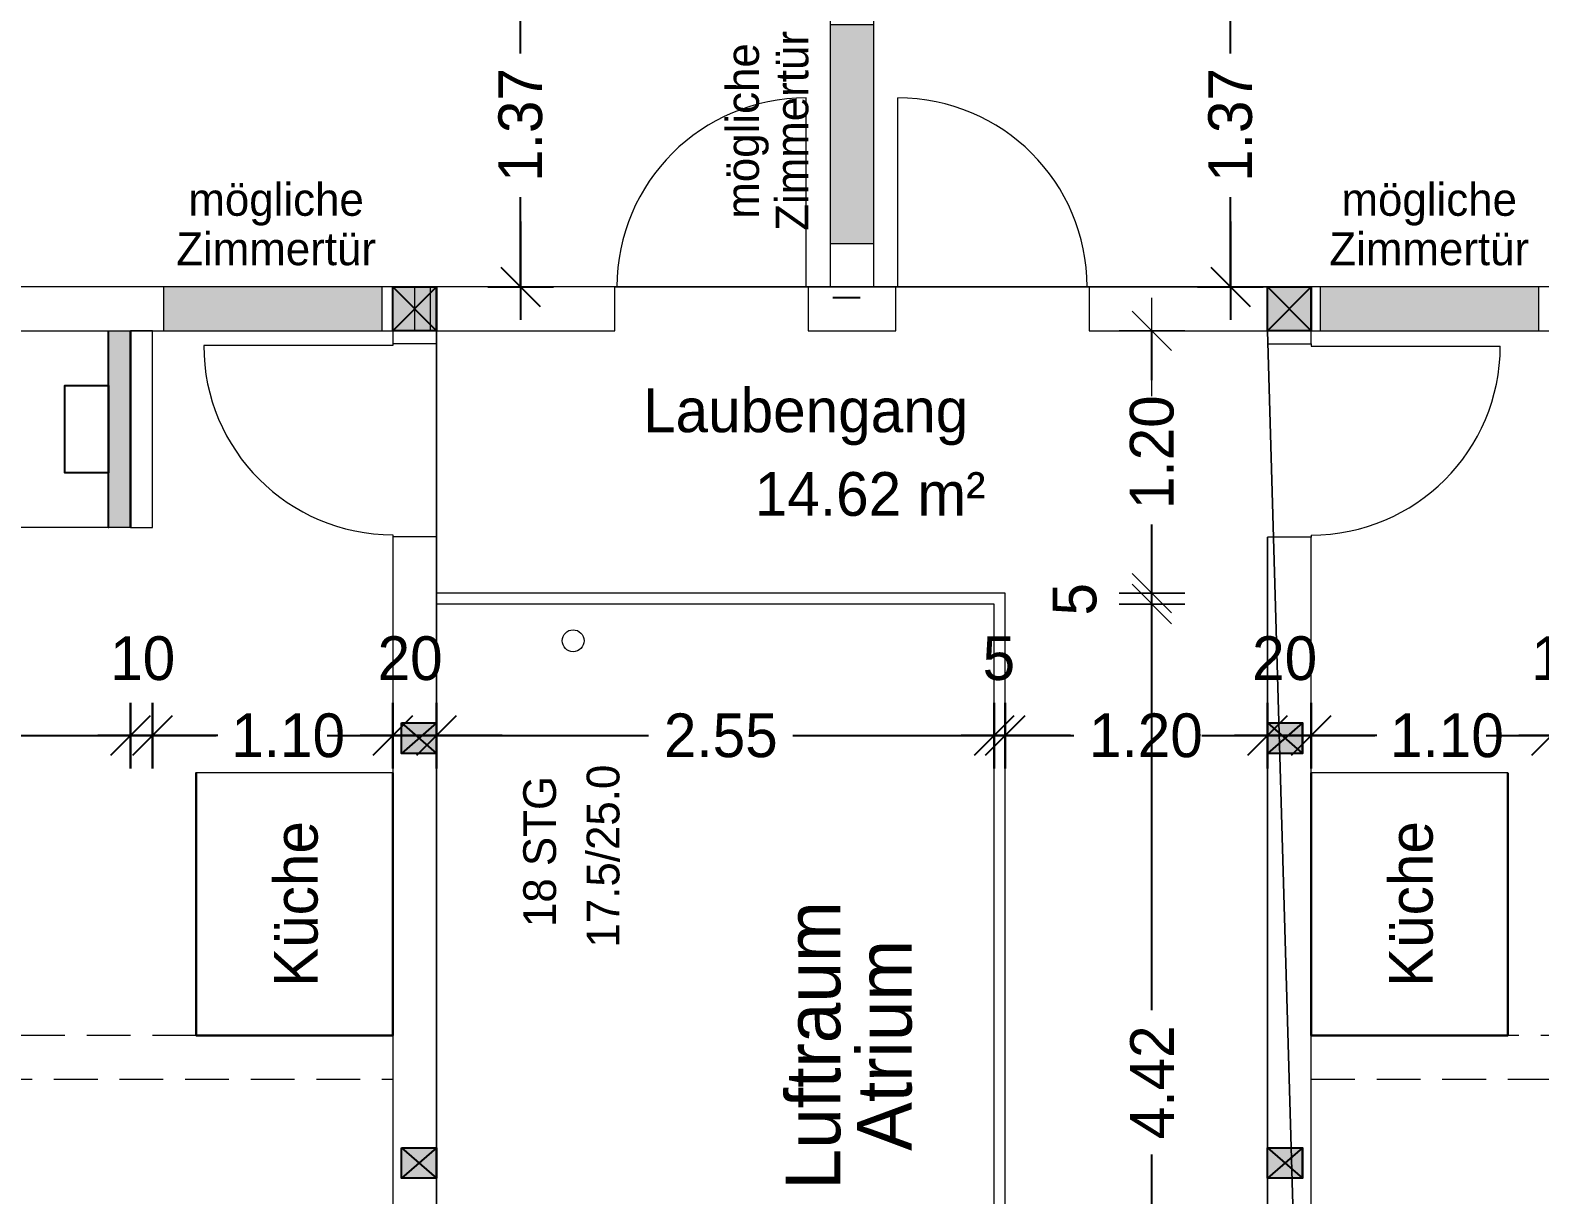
# Model space of a CAD drawing. Header units: metres. Extents: x 153.5 to 178.4, y 23.4 to 51.6.
# Drawn here: x 162.04 to 168.94, y 36.33 to 41.66 of the extents above; entities that cross this region are included whole.
import ezdxf

# ---------------------------------------------------------------- set-up
doc = ezdxf.new("R2010")
doc.units = ezdxf.units.M
doc.header["$XCLIPFRAME"] = 2
doc.header["$PDMODE"] = 65
doc.linetypes.add('AUSGEZOGEN', pattern=[0])
doc.linetypes.add('VERDECKT2_S2', pattern=[0.27, 0.2, -0.07])
for name, color, linetype, lineweight in [('Allgemein01', 7, 'AUSGEZOGEN', 13), ('Allgemein03', 7, 'AUSGEZOGEN', 25), ('Design', 7, 'AUSGEZOGEN', 18), ('Pfosten_ Stützen', 7, 'AUSGEZOGEN', 13), ('Standard', 7, 'AUSGEZOGEN', 25), ('Text Allgemein', 7, 'AUSGEZOGEN', 13), ('Treppe', 7, 'AUSGEZOGEN', 13), ('Tür', 7, 'AUSGEZOGEN', 13), ('Tür 2D', 7, 'AUSGEZOGEN', 13), ('Wand Holz nicht tragend', 7, 'AUSGEZOGEN', 13), ('Wand Holz tragend', 7, 'AUSGEZOGEN', 13)]:
    doc.layers.add(name, color=color, linetype=linetype, lineweight=lineweight)
doc.styles.add('ARIAL', font='arial.ttf')
doc.styles.add('Posterama Text Light', font='')
doc.styles.get('Posterama Text Light').set_extended_font_data('Posterama Text Light')
doc.dimstyles.new('DIMSTYLE_12', dxfattribs={"dimtxt": 0.2, "dimasz": 0.3, "dimexe": 0, "dimexo": 1e-06, "dimgap": 0.1, "dimtad": 0, "dimrnd": 0.005, "dimzin": 4, "dimdsep": 46, "dimtxsty": 'Posterama Text Light', "dimblk1": 'ALL_ML_STRICH', "dimblk2": 'ALL_ML_STRICH', "dimsah": 1, "dimcen": 0, "dimse1": 1, "dimse2": 1, "dimclrd": 7, "dimclre": 7, "dimclrt": 7, "dimadec": 0, "dimazin": 0, "dimtfac": 1, "dimtdec": 0, "dimtix": 1, "dimtmove": 2, "dimatfit": 3, "dimfxl": 0, "dimtzin": 0, "dimlwd": 0, "dimlwe": 18, "dimarcsym": 0})
doc.dimstyles.new('DIMSTYLE_13', dxfattribs={"dimtxt": 0.2, "dimasz": 0.3, "dimexe": 0, "dimexo": 1e-06, "dimgap": 0.1, "dimtad": 2, "dimdec": 1, "dimlfac": 100, "dimrnd": 0.5, "dimzin": 4, "dimdsep": 46, "dimtxsty": 'Posterama Text Light', "dimblk1": 'ALL_ML_STRICH', "dimblk2": 'ALL_ML_STRICH', "dimsah": 1, "dimcen": 0, "dimse1": 1, "dimse2": 1, "dimclrd": 7, "dimclre": 7, "dimclrt": 7, "dimadec": 0, "dimazin": 0, "dimtfac": 1, "dimtdec": 0, "dimtix": 1, "dimtmove": 2, "dimatfit": 3, "dimfxl": 0, "dimtvp": 1.2, "dimtzin": 0, "dimlwd": 0, "dimlwe": 18, "dimarcsym": 0})
doc.dimstyles.new('DIMSTYLE_14', dxfattribs={"dimtxt": 0.2, "dimasz": 0.3, "dimexe": 0, "dimexo": 1e-06, "dimgap": 0.1, "dimtad": 0, "dimrnd": 0.005, "dimzin": 4, "dimdsep": 46, "dimtxsty": 'Posterama Text Light', "dimblk1": 'ALL_ML_STRICH', "dimblk2": 'ALL_ML_STRICH', "dimsah": 1, "dimcen": 0, "dimse1": 1, "dimse2": 1, "dimclrd": 7, "dimclre": 7, "dimclrt": 7, "dimadec": 0, "dimazin": 0, "dimtfac": 1, "dimtdec": 0, "dimtix": 1, "dimtmove": 2, "dimatfit": 3, "dimfxl": 0, "dimtzin": 0, "dimlwd": 0, "dimlwe": 18, "dimarcsym": 0})
picture_1 = doc.add_image_def('image1.jpg', size_in_pixel=(256, 256))

# ---------------------------------------------------------------- blocks, each defined once
blk = doc.blocks.new('COMPLEXOBJECT_7')
at = {"layer": 'Standard', "linetype": 'AUSGEZOGEN', "lineweight": 25, "transparency": 33554687}
blk.add_hatch(color=31, dxfattribs=at).paths.add_polyline_path([(163.6978, 40.4848), (163.6978, 40.2848), (163.8978, 40.2848), (163.8978, 40.4848)])
at = {"layer": 'Standard', "color": 7, "linetype": 'AUSGEZOGEN', "lineweight": 25, "transparency": 33554687}
blk.add_lwpolyline([(163.6978, 40.4848), (163.8978, 40.4848), (163.8978, 40.2848), (163.6978, 40.2848), (163.6978, 40.4848)], close=True, dxfattribs=at)
blk = doc.blocks.new('COMPLEXOBJECT_8')
at = {"layer": 'Standard', "linetype": 'AUSGEZOGEN', "lineweight": 25, "transparency": 33554687}
blk.add_hatch(color=31, dxfattribs=at).paths.add_polyline_path([(167.6978, 40.4848), (167.6978, 40.2848), (167.8978, 40.2848), (167.8978, 40.4848)])
at = {"layer": 'Standard', "color": 7, "linetype": 'AUSGEZOGEN', "lineweight": 25, "transparency": 33554687}
blk.add_lwpolyline([(167.6978, 40.4848), (167.8978, 40.4848), (167.8978, 40.2848), (167.6978, 40.2848), (167.6978, 40.4848)], close=True, dxfattribs=at)
blk = doc.blocks.new('COMPLEXOBJECT_10')
at = {"layer": 'Standard', "linetype": 'AUSGEZOGEN', "lineweight": 25, "transparency": 33554687}
blk.add_hatch(color=31, dxfattribs=at).paths.add_polyline_path([(163.7378, 36.5481), (163.7378, 36.4081), (163.8978, 36.4081), (163.8978, 36.5481)])
at = {"layer": 'Standard', "color": 7, "linetype": 'AUSGEZOGEN', "lineweight": 25, "transparency": 33554687}
blk.add_lwpolyline([(163.7378, 36.5481), (163.8978, 36.5481), (163.8978, 36.4081), (163.7378, 36.4081), (163.7378, 36.5481)], close=True, dxfattribs=at)
blk = doc.blocks.new('COMPLEXOBJECT_11')
at = {"layer": 'Standard', "linetype": 'AUSGEZOGEN', "lineweight": 25, "transparency": 33554687}
blk.add_hatch(color=31, dxfattribs=at).paths.add_polyline_path([(163.7378, 38.4914), (163.7378, 38.3514), (163.8978, 38.3514), (163.8978, 38.4914)])
at = {"layer": 'Standard', "color": 7, "linetype": 'AUSGEZOGEN', "lineweight": 25, "transparency": 33554687}
blk.add_lwpolyline([(163.7378, 38.4914), (163.8978, 38.4914), (163.8978, 38.3514), (163.7378, 38.3514), (163.7378, 38.4914)], close=True, dxfattribs=at)
blk = doc.blocks.new('COMPLEXOBJECT_12')
at = {"layer": 'Standard', "linetype": 'AUSGEZOGEN', "lineweight": 25, "transparency": 33554687}
blk.add_hatch(color=31, dxfattribs=at).paths.add_polyline_path([(167.6978, 36.5481), (167.6978, 36.4081), (167.8578, 36.4081), (167.8578, 36.5481)])
at = {"layer": 'Standard', "color": 7, "linetype": 'AUSGEZOGEN', "lineweight": 25, "transparency": 33554687}
blk.add_lwpolyline([(167.6978, 36.5481), (167.8578, 36.5481), (167.8578, 36.4081), (167.6978, 36.4081), (167.6978, 36.5481)], close=True, dxfattribs=at)
blk = doc.blocks.new('COMPLEXOBJECT_13')
at = {"layer": 'Standard', "linetype": 'AUSGEZOGEN', "lineweight": 25, "transparency": 33554687}
blk.add_hatch(color=31, dxfattribs=at).paths.add_polyline_path([(167.6978, 38.4914), (167.6978, 38.3514), (167.8578, 38.3514), (167.8578, 38.4914)])
at = {"layer": 'Standard', "color": 7, "linetype": 'AUSGEZOGEN', "lineweight": 25, "transparency": 33554687}
blk.add_lwpolyline([(167.6978, 38.4914), (167.8578, 38.4914), (167.8578, 38.3514), (167.6978, 38.3514), (167.6978, 38.4914)], close=True, dxfattribs=at)
blk = doc.blocks.new('COMPLEXOBJECT_14')
at = {"layer": 'Allgemein03', "color": 7, "linetype": 'AUSGEZOGEN', "lineweight": 25, "transparency": 33554687}
blk.add_lwpolyline([(163.6978, 38.2619), (163.6978, 37.0619), (162.7978, 37.0619), (162.7978, 38.2619), (162.7978, 37.0619), (163.6978, 37.0619), (163.6978, 38.2619)], close=True, dxfattribs=at)
at = {"layer": 'Standard', "color": 7, "linetype": 'AUSGEZOGEN', "lineweight": 13, "transparency": 33554687}
blk.add_line((163.6978, 38.2619), (162.7978, 38.2619), dxfattribs=at)
at = {"layer": 'Pfosten_ Stützen', "color": 7, "linetype": 'AUSGEZOGEN', "lineweight": 25, "transparency": 33554687, "insert": (163.3565, 37.6627), "char_height": 0.2, "width": 0.9, "attachment_point": 8, "rotation": 90, "style": 'Posterama Text Light'}
blk.add_mtext('\\A1;{\\fPosterama Text Light|i0|b0;\\H0.200000;\\W1.000000;\\C7;Küche}\\P', dxfattribs=at)
blk = doc.blocks.new('COMPLEXOBJECT_15')
at = {"layer": 'Allgemein03', "color": 7, "linetype": 'AUSGEZOGEN', "lineweight": 25, "transparency": 33554687}
blk.add_lwpolyline([(168.7978, 38.2619), (168.7978, 37.0619), (167.8978, 37.0619), (167.8978, 38.2619), (167.8978, 37.0619), (168.7978, 37.0619), (168.7978, 38.2619)], close=True, dxfattribs=at)
at = {"layer": 'Standard', "color": 7, "linetype": 'AUSGEZOGEN', "lineweight": 13, "transparency": 33554687}
blk.add_line((168.7978, 38.2619), (167.8978, 38.2619), dxfattribs=at)
at = {"layer": 'Pfosten_ Stützen', "color": 7, "linetype": 'AUSGEZOGEN', "lineweight": 25, "transparency": 33554687, "insert": (168.4565, 37.6627), "char_height": 0.2, "width": 0.9, "attachment_point": 8, "rotation": 90, "style": 'Posterama Text Light'}
blk.add_mtext('\\A1;{\\fPosterama Text Light|i0|b0;\\H0.200000;\\W1.000000;\\C7;Küche}\\P', dxfattribs=at)
blk = doc.blocks.new('COMPLEXOBJECT_18')
at = {"layer": 'Standard', "linetype": 'AUSGEZOGEN', "lineweight": 13, "transparency": 33554687}
blk.add_hatch(color=252, dxfattribs=at).paths.add_polyline_path([(167.9395, 40.4848), (167.9395, 40.2848), (168.9395, 40.2848), (168.9395, 40.4848)])
at = {"layer": 'Standard', "color": 252, "linetype": 'AUSGEZOGEN', "lineweight": 13, "transparency": 33554687}
blk.add_lwpolyline([(167.9395, 40.4848), (167.9395, 40.2848), (168.9395, 40.2848), (168.9395, 40.4848), (167.9395, 40.4848)], close=True, dxfattribs=at)
blk = doc.blocks.new('COMPLEXOBJECT_19')
at = {"layer": 'Standard', "linetype": 'AUSGEZOGEN', "lineweight": 13, "transparency": 33554687}
blk.add_hatch(color=252, dxfattribs=at).paths.add_polyline_path([(162.6493, 40.4848), (162.6493, 40.2848), (163.6493, 40.2848), (163.6493, 40.4848)])
at = {"layer": 'Standard', "color": 252, "linetype": 'AUSGEZOGEN', "lineweight": 13, "transparency": 33554687}
blk.add_lwpolyline([(162.6493, 40.4848), (162.6493, 40.2848), (163.6493, 40.2848), (163.6493, 40.4848), (162.6493, 40.4848)], close=True, dxfattribs=at)
blk = doc.blocks.new('COMPLEXOBJECT_20')
at = {"layer": 'Standard', "linetype": 'AUSGEZOGEN', "lineweight": 13, "transparency": 33554687}
blk.add_hatch(color=252, dxfattribs=at).paths.add_polyline_path([(165.6978, 40.684), (165.8978, 40.684), (165.8978, 41.684), (165.6978, 41.684)])
at = {"layer": 'Standard', "color": 252, "linetype": 'AUSGEZOGEN', "lineweight": 13, "transparency": 33554687}
blk.add_lwpolyline([(165.6978, 40.684), (165.8978, 40.684), (165.8978, 41.684), (165.6978, 41.684), (165.6978, 40.684)], close=True, dxfattribs=at)
blk = doc.blocks.new('ALL_ML_STRICH')
at = {"color": 0, "linetype": 'ByBlock', "lineweight": -2}
for p, q in [((0, -0.5), (0, 0.5)), ((-0.3, -0.3), (0.3, 0.3)), ((-1, 0), (0.5, 0))]:
    blk.add_line(p, q, dxfattribs=at)
blk = doc.blocks.new('*D62')
at = {"layer": 'DEFPOINTS', "color": 7, "linetype": 'AUSGEZOGEN', "lineweight": 18, "transparency": 33554687}
for p in [(166.4478, 39.0348), (166.4478, 34.6148), (167.1698, 34.6148)]:
    blk.add_point(p, dxfattribs=at)
at = {"layer": 'Standard', "color": 7, "linetype": 'AUSGEZOGEN', "lineweight": -2, "transparency": 33554687}
for p, q in [((167.1698, 37.1769), (167.1698, 39.0348)), ((167.1698, 34.6148), (167.1698, 36.5169))]:
    blk.add_line(p, q, dxfattribs=at)
at = {"layer": 'Standard', "color": 7, "linetype": 'AUSGEZOGEN', "lineweight": 18, "transparency": 33554687, "xscale": 0.3, "yscale": 0.3, "zscale": 0.3}
for p, rotation in [((167.1698, 39.0348), 90), ((167.1698, 34.6148), 270)]:
    blk.add_blockref('ALL_ML_STRICH', p, dxfattribs=dict(at, rotation=rotation))
at = {"layer": 'Standard', "color": 7, "linetype": 'AUSGEZOGEN', "lineweight": 18, "transparency": 33554687, "insert": (167.1698, 36.8469), "char_height": 0.2, "width": 0.8, "attachment_point": 5, "rotation": 90, "style": 'Posterama Text Light'}
blk.add_mtext('\\A1;{\\A1;{4.42\\H0.132000;\\S^ ;}}', dxfattribs=at)
blk = doc.blocks.new('*D63')
at = {"layer": 'DEFPOINTS', "color": 7, "linetype": 'AUSGEZOGEN', "lineweight": 18, "transparency": 33554687}
for p in [(166.4978, 39.0848), (166.4478, 39.0348), (167.1698, 39.0348)]:
    blk.add_point(p, dxfattribs=at)
at = {"layer": 'Standard', "color": 7, "linetype": 'AUSGEZOGEN', "lineweight": -2, "transparency": 33554687}
blk.add_line((167.1698, 39.0348), (167.1698, 39.0848), dxfattribs=at)
at = {"layer": 'Standard', "color": 7, "linetype": 'AUSGEZOGEN', "lineweight": 18, "transparency": 33554687, "xscale": 0.3, "yscale": 0.3, "zscale": 0.3}
for p, rotation in [((167.1698, 39.0348), 270), ((167.1698, 39.0848), 90)]:
    blk.add_blockref('ALL_ML_STRICH', p, dxfattribs=dict(at, rotation=rotation))
at = {"layer": 'Standard', "color": 7, "linetype": 'AUSGEZOGEN', "lineweight": 18, "transparency": 33554687, "insert": (166.817, 39.0566), "char_height": 0.2, "width": 0.6, "attachment_point": 5, "rotation": 90, "style": 'Posterama Text Light'}
blk.add_mtext('\\A1;{\\A1;{5\\H0.132000;\\S^ ;}}', dxfattribs=at)
blk = doc.blocks.new('*D64')
at = {"layer": 'DEFPOINTS', "color": 7, "linetype": 'AUSGEZOGEN', "lineweight": 18, "transparency": 33554687}
for p in [(167.6978, 40.2848), (166.4978, 39.0848), (167.1698, 39.0848)]:
    blk.add_point(p, dxfattribs=at)
at = {"layer": 'Standard', "color": 7, "linetype": 'AUSGEZOGEN', "lineweight": -2, "transparency": 33554687}
for p, q in [((167.1698, 40.059), (167.1698, 40.2848)), ((167.1698, 39.0848), (167.1698, 39.399))]:
    blk.add_line(p, q, dxfattribs=at)
at = {"layer": 'Standard', "color": 7, "linetype": 'AUSGEZOGEN', "lineweight": 18, "transparency": 33554687, "xscale": 0.3, "yscale": 0.3, "zscale": 0.3}
for p, rotation in [((167.1698, 40.2848), 90), ((167.1698, 39.0848), 270)]:
    blk.add_blockref('ALL_ML_STRICH', p, dxfattribs=dict(at, rotation=rotation))
at = {"layer": 'Standard', "color": 7, "linetype": 'AUSGEZOGEN', "lineweight": 18, "transparency": 33554687, "insert": (167.1698, 39.729), "char_height": 0.2, "width": 0.8, "attachment_point": 5, "rotation": 90, "style": 'Posterama Text Light'}
blk.add_mtext('\\A1;{\\A1;{1.20\\H0.132000;\\S^ ;}}', dxfattribs=at)
blk = doc.blocks.new('*D122')
at = {"layer": 'DEFPOINTS', "color": 7, "linetype": 'AUSGEZOGEN', "lineweight": 25, "transparency": 33554687}
for p in [(162.4978, 39.3848), (160.0478, 38.8448), (160.0478, 38.4329)]:
    blk.add_point(p, dxfattribs=at)
at = {"layer": 'Standard', "color": 7, "linetype": 'AUSGEZOGEN', "lineweight": -2, "transparency": 33554687}
for p, q in [((160.0478, 38.4329), (160.9677, 38.4329)), ((161.6277, 38.4329), (162.4978, 38.4329))]:
    blk.add_line(p, q, dxfattribs=at)
at = {"layer": 'Standard', "color": 7, "linetype": 'AUSGEZOGEN', "lineweight": 25, "transparency": 33554687, "xscale": 0.3, "yscale": 0.3, "zscale": 0.3, "rotation": 180}
blk.add_blockref('ALL_ML_STRICH', (160.0478, 38.4329), dxfattribs=at)
at = {"layer": 'Standard', "color": 7, "linetype": 'AUSGEZOGEN', "lineweight": 25, "transparency": 33554687, "xscale": 0.3, "yscale": 0.3, "zscale": 0.3}
blk.add_blockref('ALL_ML_STRICH', (162.4978, 38.4329), dxfattribs=at)
at = {"layer": 'Standard', "color": 7, "linetype": 'AUSGEZOGEN', "lineweight": 25, "transparency": 33554687, "insert": (161.2977, 38.4329), "char_height": 0.2, "width": 0.8, "attachment_point": 5, "style": 'Posterama Text Light'}
blk.add_mtext('\\A1;{\\A1;{2.45\\H0.132000;\\S^ ;}}', dxfattribs=at)
blk = doc.blocks.new('*D123')
at = {"layer": 'DEFPOINTS', "color": 7, "linetype": 'AUSGEZOGEN', "lineweight": 25, "transparency": 33554687}
for p in [(162.4978, 39.3848), (162.5978, 39.3848), (162.4978, 38.4329)]:
    blk.add_point(p, dxfattribs=at)
at = {"layer": 'Standard', "color": 7, "linetype": 'AUSGEZOGEN', "lineweight": -2, "transparency": 33554687}
blk.add_line((162.4978, 38.4329), (162.5978, 38.4329), dxfattribs=at)
at = {"layer": 'Standard', "color": 7, "linetype": 'AUSGEZOGEN', "lineweight": 25, "transparency": 33554687, "xscale": 0.3, "yscale": 0.3, "zscale": 0.3}
blk.add_blockref('ALL_ML_STRICH', (162.5978, 38.4329), dxfattribs=at)
at = {"layer": 'Standard', "color": 7, "linetype": 'AUSGEZOGEN', "lineweight": 25, "transparency": 33554687, "xscale": 0.3, "yscale": 0.3, "zscale": 0.3, "rotation": 180}
blk.add_blockref('ALL_ML_STRICH', (162.4978, 38.4329), dxfattribs=at)
at = {"layer": 'Standard', "color": 7, "linetype": 'AUSGEZOGEN', "lineweight": 25, "transparency": 33554687, "insert": (162.5535, 38.7857), "char_height": 0.2, "width": 0.8, "attachment_point": 5, "style": 'Posterama Text Light'}
blk.add_mtext('\\A1;{\\A1;{10\\H0.132000;\\S^ ;}}', dxfattribs=at)
blk = doc.blocks.new('*D124')
at = {"layer": 'DEFPOINTS', "color": 7, "linetype": 'AUSGEZOGEN', "lineweight": 25, "transparency": 33554687}
for p in [(163.6978, 40.2848), (162.5978, 39.3848), (162.5978, 38.4329)]:
    blk.add_point(p, dxfattribs=at)
at = {"layer": 'Standard', "color": 7, "linetype": 'AUSGEZOGEN', "lineweight": -2, "transparency": 33554687}
for p, q in [((162.5978, 38.4329), (162.8889, 38.4329)), ((163.5489, 38.4329), (163.6978, 38.4329))]:
    blk.add_line(p, q, dxfattribs=at)
at = {"layer": 'Standard', "color": 7, "linetype": 'AUSGEZOGEN', "lineweight": 25, "transparency": 33554687, "xscale": 0.3, "yscale": 0.3, "zscale": 0.3, "rotation": 180}
blk.add_blockref('ALL_ML_STRICH', (162.5978, 38.4329), dxfattribs=at)
at = {"layer": 'Standard', "color": 7, "linetype": 'AUSGEZOGEN', "lineweight": 25, "transparency": 33554687, "xscale": 0.3, "yscale": 0.3, "zscale": 0.3}
blk.add_blockref('ALL_ML_STRICH', (163.6978, 38.4329), dxfattribs=at)
at = {"layer": 'Standard', "color": 7, "linetype": 'AUSGEZOGEN', "lineweight": 25, "transparency": 33554687, "insert": (163.2189, 38.4329), "char_height": 0.2, "width": 0.8, "attachment_point": 5, "style": 'Posterama Text Light'}
blk.add_mtext('\\A1;{\\A1;{1.10\\H0.132000;\\S^ ;}}', dxfattribs=at)
blk = doc.blocks.new('*D125')
at = {"layer": 'DEFPOINTS', "color": 7, "linetype": 'AUSGEZOGEN', "lineweight": 25, "transparency": 33554687}
for p in [(163.6978, 40.2848), (163.8978, 40.2848), (163.6978, 38.4329)]:
    blk.add_point(p, dxfattribs=at)
at = {"layer": 'Standard', "color": 7, "linetype": 'AUSGEZOGEN', "lineweight": -2, "transparency": 33554687}
blk.add_line((163.6978, 38.4329), (163.8978, 38.4329), dxfattribs=at)
at = {"layer": 'Standard', "color": 7, "linetype": 'AUSGEZOGEN', "lineweight": 25, "transparency": 33554687, "xscale": 0.3, "yscale": 0.3, "zscale": 0.3, "rotation": 180}
blk.add_blockref('ALL_ML_STRICH', (163.6978, 38.4329), dxfattribs=at)
at = {"layer": 'Standard', "color": 7, "linetype": 'AUSGEZOGEN', "lineweight": 25, "transparency": 33554687, "xscale": 0.3, "yscale": 0.3, "zscale": 0.3}
blk.add_blockref('ALL_ML_STRICH', (163.8978, 38.4329), dxfattribs=at)
at = {"layer": 'Standard', "color": 7, "linetype": 'AUSGEZOGEN', "lineweight": 25, "transparency": 33554687, "insert": (163.7766, 38.7857), "char_height": 0.2, "width": 0.8, "attachment_point": 5, "style": 'Posterama Text Light'}
blk.add_mtext('\\A1;{\\A1;{20\\H0.132000;\\S^ ;}}', dxfattribs=at)
blk = doc.blocks.new('*D126')
at = {"layer": 'DEFPOINTS', "color": 7, "linetype": 'AUSGEZOGEN', "lineweight": 25, "transparency": 33554687}
for p in [(163.8978, 40.2848), (166.4478, 39.0348), (163.8978, 38.4329)]:
    blk.add_point(p, dxfattribs=at)
at = {"layer": 'Standard', "color": 7, "linetype": 'AUSGEZOGEN', "lineweight": -2, "transparency": 33554687}
for p, q in [((163.8978, 38.4329), (164.8677, 38.4329)), ((165.5277, 38.4329), (166.4478, 38.4329))]:
    blk.add_line(p, q, dxfattribs=at)
at = {"layer": 'Standard', "color": 7, "linetype": 'AUSGEZOGEN', "lineweight": 25, "transparency": 33554687, "xscale": 0.3, "yscale": 0.3, "zscale": 0.3, "rotation": 180}
blk.add_blockref('ALL_ML_STRICH', (163.8978, 38.4329), dxfattribs=at)
at = {"layer": 'Standard', "color": 7, "linetype": 'AUSGEZOGEN', "lineweight": 25, "transparency": 33554687, "xscale": 0.3, "yscale": 0.3, "zscale": 0.3}
blk.add_blockref('ALL_ML_STRICH', (166.4478, 38.4329), dxfattribs=at)
at = {"layer": 'Standard', "color": 7, "linetype": 'AUSGEZOGEN', "lineweight": 25, "transparency": 33554687, "insert": (165.1977, 38.4329), "char_height": 0.2, "width": 0.8, "attachment_point": 5, "style": 'Posterama Text Light'}
blk.add_mtext('\\A1;{\\A1;{2.55\\H0.132000;\\S^ ;}}', dxfattribs=at)
blk = doc.blocks.new('*D127')
at = {"layer": 'DEFPOINTS', "color": 7, "linetype": 'AUSGEZOGEN', "lineweight": 25, "transparency": 33554687}
for p in [(166.4978, 39.0848), (166.4478, 39.0348), (166.4478, 38.4329)]:
    blk.add_point(p, dxfattribs=at)
at = {"layer": 'Standard', "color": 7, "linetype": 'AUSGEZOGEN', "lineweight": -2, "transparency": 33554687}
blk.add_line((166.4478, 38.4329), (166.4978, 38.4329), dxfattribs=at)
at = {"layer": 'Standard', "color": 7, "linetype": 'AUSGEZOGEN', "lineweight": 25, "transparency": 33554687, "xscale": 0.3, "yscale": 0.3, "zscale": 0.3}
blk.add_blockref('ALL_ML_STRICH', (166.4978, 38.4329), dxfattribs=at)
at = {"layer": 'Standard', "color": 7, "linetype": 'AUSGEZOGEN', "lineweight": 25, "transparency": 33554687, "xscale": 0.3, "yscale": 0.3, "zscale": 0.3, "rotation": 180}
blk.add_blockref('ALL_ML_STRICH', (166.4478, 38.4329), dxfattribs=at)
at = {"layer": 'Standard', "color": 7, "linetype": 'AUSGEZOGEN', "lineweight": 25, "transparency": 33554687, "insert": (166.4695, 38.7857), "char_height": 0.2, "width": 0.6, "attachment_point": 5, "style": 'Posterama Text Light'}
blk.add_mtext('\\A1;{\\A1;{5\\H0.132000;\\S^ ;}}', dxfattribs=at)
blk = doc.blocks.new('*D128')
at = {"layer": 'DEFPOINTS', "color": 7, "linetype": 'AUSGEZOGEN', "lineweight": 25, "transparency": 33554687}
for p in [(167.6978, 40.2848), (166.4978, 39.0848), (166.4978, 38.4329)]:
    blk.add_point(p, dxfattribs=at)
at = {"layer": 'Standard', "color": 7, "linetype": 'AUSGEZOGEN', "lineweight": -2, "transparency": 33554687}
for p, q in [((166.4978, 38.4329), (166.812, 38.4329)), ((167.472, 38.4329), (167.6978, 38.4329))]:
    blk.add_line(p, q, dxfattribs=at)
at = {"layer": 'Standard', "color": 7, "linetype": 'AUSGEZOGEN', "lineweight": 25, "transparency": 33554687, "xscale": 0.3, "yscale": 0.3, "zscale": 0.3, "rotation": 180}
blk.add_blockref('ALL_ML_STRICH', (166.4978, 38.4329), dxfattribs=at)
at = {"layer": 'Standard', "color": 7, "linetype": 'AUSGEZOGEN', "lineweight": 25, "transparency": 33554687, "xscale": 0.3, "yscale": 0.3, "zscale": 0.3}
blk.add_blockref('ALL_ML_STRICH', (167.6978, 38.4329), dxfattribs=at)
at = {"layer": 'Standard', "color": 7, "linetype": 'AUSGEZOGEN', "lineweight": 25, "transparency": 33554687, "insert": (167.142, 38.4329), "char_height": 0.2, "width": 0.8, "attachment_point": 5, "style": 'Posterama Text Light'}
blk.add_mtext('\\A1;{\\A1;{1.20\\H0.132000;\\S^ ;}}', dxfattribs=at)
blk = doc.blocks.new('*D129')
at = {"layer": 'DEFPOINTS', "color": 7, "linetype": 'AUSGEZOGEN', "lineweight": 25, "transparency": 33554687}
for p in [(167.6978, 40.2848), (167.8978, 40.2848), (167.6978, 38.4329)]:
    blk.add_point(p, dxfattribs=at)
at = {"layer": 'Standard', "color": 7, "linetype": 'AUSGEZOGEN', "lineweight": -2, "transparency": 33554687}
blk.add_line((167.6978, 38.4329), (167.8978, 38.4329), dxfattribs=at)
at = {"layer": 'Standard', "color": 7, "linetype": 'AUSGEZOGEN', "lineweight": 25, "transparency": 33554687, "xscale": 0.3, "yscale": 0.3, "zscale": 0.3, "rotation": 180}
blk.add_blockref('ALL_ML_STRICH', (167.6978, 38.4329), dxfattribs=at)
at = {"layer": 'Standard', "color": 7, "linetype": 'AUSGEZOGEN', "lineweight": 25, "transparency": 33554687, "xscale": 0.3, "yscale": 0.3, "zscale": 0.3}
blk.add_blockref('ALL_ML_STRICH', (167.8978, 38.4329), dxfattribs=at)
at = {"layer": 'Standard', "color": 7, "linetype": 'AUSGEZOGEN', "lineweight": 25, "transparency": 33554687, "insert": (167.7766, 38.7857), "char_height": 0.2, "width": 0.8, "attachment_point": 5, "style": 'Posterama Text Light'}
blk.add_mtext('\\A1;{\\A1;{20\\H0.132000;\\S^ ;}}', dxfattribs=at)
blk = doc.blocks.new('*D130')
at = {"layer": 'DEFPOINTS', "color": 7, "linetype": 'AUSGEZOGEN', "lineweight": 25, "transparency": 33554687}
for p in [(167.8978, 40.2848), (168.9978, 40.2848), (167.8978, 38.4329)]:
    blk.add_point(p, dxfattribs=at)
at = {"layer": 'Standard', "color": 7, "linetype": 'AUSGEZOGEN', "lineweight": -2, "transparency": 33554687}
for p, q in [((167.8978, 38.4329), (168.1889, 38.4329)), ((168.8489, 38.4329), (168.9978, 38.4329))]:
    blk.add_line(p, q, dxfattribs=at)
at = {"layer": 'Standard', "color": 7, "linetype": 'AUSGEZOGEN', "lineweight": 25, "transparency": 33554687, "xscale": 0.3, "yscale": 0.3, "zscale": 0.3, "rotation": 180}
blk.add_blockref('ALL_ML_STRICH', (167.8978, 38.4329), dxfattribs=at)
at = {"layer": 'Standard', "color": 7, "linetype": 'AUSGEZOGEN', "lineweight": 25, "transparency": 33554687, "xscale": 0.3, "yscale": 0.3, "zscale": 0.3}
blk.add_blockref('ALL_ML_STRICH', (168.9978, 38.4329), dxfattribs=at)
at = {"layer": 'Standard', "color": 7, "linetype": 'AUSGEZOGEN', "lineweight": 25, "transparency": 33554687, "insert": (168.5189, 38.4329), "char_height": 0.2, "width": 0.8, "attachment_point": 5, "style": 'Posterama Text Light'}
blk.add_mtext('\\A1;{\\A1;{1.10\\H0.132000;\\S^ ;}}', dxfattribs=at)
blk = doc.blocks.new('*D131')
at = {"layer": 'DEFPOINTS', "color": 7, "linetype": 'AUSGEZOGEN', "lineweight": 25, "transparency": 33554687}
for p in [(168.9978, 40.2848), (169.0978, 40.2848), (168.9978, 38.4329)]:
    blk.add_point(p, dxfattribs=at)
at = {"layer": 'Standard', "color": 7, "linetype": 'AUSGEZOGEN', "lineweight": -2, "transparency": 33554687}
blk.add_line((168.9978, 38.4329), (169.0978, 38.4329), dxfattribs=at)
at = {"layer": 'Standard', "color": 7, "linetype": 'AUSGEZOGEN', "lineweight": 25, "transparency": 33554687, "xscale": 0.3, "yscale": 0.3, "zscale": 0.3}
blk.add_blockref('ALL_ML_STRICH', (169.0978, 38.4329), dxfattribs=at)
at = {"layer": 'Standard', "color": 7, "linetype": 'AUSGEZOGEN', "lineweight": 25, "transparency": 33554687, "xscale": 0.3, "yscale": 0.3, "zscale": 0.3, "rotation": 180}
blk.add_blockref('ALL_ML_STRICH', (168.9978, 38.4329), dxfattribs=at)
at = {"layer": 'Standard', "color": 7, "linetype": 'AUSGEZOGEN', "lineweight": 25, "transparency": 33554687, "insert": (169.0535, 38.7857), "char_height": 0.2, "width": 0.8, "attachment_point": 5, "style": 'Posterama Text Light'}
blk.add_mtext('\\A1;{\\A1;{10\\H0.132000;\\S^ ;}}', dxfattribs=at)
blk = doc.blocks.new('*D140')
at = {"layer": 'DEFPOINTS', "color": 7, "linetype": 'AUSGEZOGEN', "lineweight": 25, "transparency": 33554687}
for p in [(166.7978, 41.8526), (167.5285, 40.4848), (167.6978, 40.4848)]:
    blk.add_point(p, dxfattribs=at)
at = {"layer": 'Standard', "color": 7, "linetype": 'AUSGEZOGEN', "lineweight": -2, "transparency": 33554687}
for p, q in [((167.5285, 41.5559), (167.5285, 41.8526)), ((167.5285, 40.4848), (167.5285, 40.8959))]:
    blk.add_line(p, q, dxfattribs=at)
at = {"layer": 'Standard', "color": 7, "linetype": 'AUSGEZOGEN', "lineweight": 25, "transparency": 33554687, "xscale": 0.3, "yscale": 0.3, "zscale": 0.3}
for p, rotation in [((167.5285, 41.8526), 90), ((167.5285, 40.4848), 270)]:
    blk.add_blockref('ALL_ML_STRICH', p, dxfattribs=dict(at, rotation=rotation))
at = {"layer": 'Standard', "color": 7, "linetype": 'AUSGEZOGEN', "lineweight": 25, "transparency": 33554687, "insert": (167.5285, 41.2259), "char_height": 0.2, "width": 0.8, "attachment_point": 5, "rotation": 90, "style": 'Posterama Text Light'}
blk.add_mtext('\\A1;{\\A1;{1.37\\H0.132000;\\S^ ;}}', dxfattribs=at)
blk = doc.blocks.new('*D149')
at = {"layer": 'DEFPOINTS', "color": 7, "linetype": 'AUSGEZOGEN', "lineweight": 25, "transparency": 33554687}
for p in [(164.7978, 41.8526), (164.2817, 40.4848), (165.6978, 40.4848)]:
    blk.add_point(p, dxfattribs=at)
at = {"layer": 'Standard', "color": 7, "linetype": 'AUSGEZOGEN', "lineweight": -2, "transparency": 33554687}
for p, q in [((164.2817, 41.5559), (164.2817, 41.8526)), ((164.2817, 40.4848), (164.2817, 40.8959))]:
    blk.add_line(p, q, dxfattribs=at)
at = {"layer": 'Standard', "color": 7, "linetype": 'AUSGEZOGEN', "lineweight": 25, "transparency": 33554687, "xscale": 0.3, "yscale": 0.3, "zscale": 0.3}
for p, rotation in [((164.2817, 41.8526), 90), ((164.2817, 40.4848), 270)]:
    blk.add_blockref('ALL_ML_STRICH', p, dxfattribs=dict(at, rotation=rotation))
at = {"layer": 'Standard', "color": 7, "linetype": 'AUSGEZOGEN', "lineweight": 25, "transparency": 33554687, "insert": (164.2817, 41.2259), "char_height": 0.2, "width": 0.8, "attachment_point": 5, "rotation": 90, "style": 'Posterama Text Light'}
blk.add_mtext('\\A1;{\\A1;{1.37\\H0.132000;\\S^ ;}}', dxfattribs=at)

msp = doc.modelspace()

# ---------------------------------------------------------------- hatches: boundary and pattern name
at = {"layer": 'Design', "linetype": 'AUSGEZOGEN', "lineweight": 25, "transparency": 33554687}
msp.add_hatch(color=254, dxfattribs=at).paths.add_polyline_path([(162.4978, 40.2848), (162.4978, 39.3848), (162.3978, 39.3848), (162.3978, 40.2848)], flags=16)

# ---------------------------------------------------------------- linework, layer by layer
at = {"layer": 'Allgemein01', "color": 7, "linetype": 'AUSGEZOGEN', "lineweight": 25, "transparency": 33554687}
msp.add_line((165.8353, 40.4348), (165.7103, 40.4348), dxfattribs=at)
at = {"layer": 'Allgemein01', "color": 252, "linetype": 'AUSGEZOGEN', "lineweight": 25, "transparency": 33554687}
msp.add_lwpolyline([(162.3978, 40.0348), (162.3978, 39.6348), (162.1978, 39.6348), (162.1978, 40.0348), (162.3978, 40.0348)], close=True, dxfattribs=at)
at = {"layer": 'Allgemein03', "color": 7, "linetype": 'AUSGEZOGEN', "lineweight": 25, "transparency": 33554687}
for p, q in [((162.4978, 40.2848), (162.4978, 39.3848)), ((162.4978, 39.3848), (162.4978, 40.2848))]:
    msp.add_line(p, q, dxfattribs=at)
at = {"layer": 'Allgemein03', "color": 252, "linetype": 'AUSGEZOGEN', "lineweight": 25, "transparency": 33554687}
msp.add_line((162.4978, 39.3848), (162.4978, 40.2848), dxfattribs=at)
msp.add_lwpolyline([(162.3979, 39.3849), (162.3978, 39.3848), (162.3978, 40.2848)], dxfattribs=at)
at = {"layer": 'Allgemein03', "color": 7, "linetype": 'AUSGEZOGEN', "lineweight": 13, "transparency": 33554687}
for points in [[(165.0965, 34.5648), (166.4978, 34.5648), (166.4978, 39.0848), (163.8978, 39.0848)], [(165.1465, 34.6148), (166.4478, 34.6148), (166.4478, 39.0348), (163.8978, 39.0348)]]:
    msp.add_lwpolyline(points, dxfattribs=at)
at = {"layer": 'Standard', "color": 8, "linetype": 'VERDECKT2_S2', "lineweight": 13, "transparency": 33554687}
for p, q in [((163.6978, 37.0619), (159.1478, 37.0619)), ((172.4478, 37.0619), (167.8978, 37.0619)), ((159.1478, 36.8619), (163.6978, 36.8619)), ((167.8978, 36.8619), (172.4478, 36.8619))]:
    msp.add_line(p, q, dxfattribs=at)
at = {"layer": 'Standard', "color": 7, "linetype": 'AUSGEZOGEN', "lineweight": 25, "transparency": 33554687}
for points in [[(163.6978, 40.4848), (163.8978, 40.2848), (163.8978, 40.4848), (163.6978, 40.2848)], [(167.6978, 40.4848), (167.8978, 40.2848), (167.8978, 40.4848), (167.6978, 40.2848)], [(163.7378, 38.4914), (163.8978, 38.3514), (163.8978, 38.4914), (163.7378, 38.3514)], [(167.6978, 38.4914), (167.8578, 38.3514), (167.8578, 38.4914), (167.6978, 38.3514)], [(163.7378, 36.5481), (163.8978, 36.4081), (163.8978, 36.5481), (163.7378, 36.4081)], [(167.6978, 36.5481), (167.8578, 36.4081), (167.8578, 36.5481), (167.6978, 36.4081)]]:
    msp.add_lwpolyline(points, dxfattribs=at)
at = {"layer": 'Standard', "color": 7, "linetype": 'AUSGEZOGEN', "lineweight": 13, "transparency": 33554687}
msp.add_lwpolyline([(162.4978, 39.3848), (160.0478, 39.3848), (160.0478, 38.8448), (159.1478, 38.8448)], dxfattribs=at)
at = {"layer": 'Treppe', "linetype": 'AUSGEZOGEN', "transparency": 33554687}
msp.add_circle((164.5221, 38.8668), 0.05, dxfattribs=at)
at = {"layer": 'Tür', "transparency": 33554687}
for p, q in [((164.7228, 40.4848), (164.7128, 40.4848)), ((165.5978, 40.4848), (165.5878, 40.4848)), ((165.9978, 40.4848), (166.0078, 40.4848)), ((166.8728, 40.4848), (166.8828, 40.4848)), ((163.6978, 40.2269), (163.6978, 40.2169)), ((167.8978, 40.2248), (167.8978, 40.2148)), ((163.6978, 39.3519), (163.6978, 39.3419)), ((167.8978, 39.3498), (167.8978, 39.3398))]:
    msp.add_line(p, q, dxfattribs=at)
at = {"layer": 'Tür 2D', "transparency": 33554687}
for p, q in [((165.5878, 40.4848), (165.5878, 41.3498)), ((166.0078, 40.4848), (166.0078, 41.3498)), ((163.6978, 40.2169), (162.8328, 40.2169)), ((167.8978, 40.2148), (168.7628, 40.2148))]:
    msp.add_line(p, q, dxfattribs=at)
for centre, start, end in [((165.5878, 40.4848), 90, 180), ((166.0078, 40.4848), 0, 90), ((163.6978, 40.2169), 180, 270), ((167.8978, 40.2148), 270, 0)]:
    msp.add_arc(centre, 0.865, start, end, dxfattribs=at)

# ---------------------------------------------------------------- block references
at = {"layer": 'Standard', "color": 252, "linetype": 'AUSGEZOGEN', "lineweight": 13, "transparency": 33554687}
for name in ['COMPLEXOBJECT_20', 'COMPLEXOBJECT_19', 'COMPLEXOBJECT_18']:
    msp.add_blockref(name, (0, 0), dxfattribs=at)
at = {"layer": 'Standard', "color": 31, "linetype": 'AUSGEZOGEN', "lineweight": 25, "transparency": 33554687}
for name in ['COMPLEXOBJECT_7', 'COMPLEXOBJECT_8', 'COMPLEXOBJECT_11', 'COMPLEXOBJECT_13', 'COMPLEXOBJECT_10', 'COMPLEXOBJECT_12']:
    msp.add_blockref(name, (0, 0), dxfattribs=at)
at = {"layer": 'Standard', "color": 7, "linetype": 'AUSGEZOGEN', "lineweight": 13, "transparency": 33554687}
for name in ['COMPLEXOBJECT_14', 'COMPLEXOBJECT_15']:
    msp.add_blockref(name, (0, 0), dxfattribs=at)

# ---------------------------------------------------------------- texts
at = {"layer": 'Pfosten_ Stützen', "color": 7, "linetype": 'AUSGEZOGEN', "lineweight": 35, "transparency": 33554687, "insert": (165.4944, 37.0164), "char_height": 0.25, "width": 1.581269, "attachment_point": 2, "rotation": 90, "line_spacing_factor": 0.783133, "style": 'ARIAL'}
msp.add_mtext('\\A1;{\\fPosterama Text Light|i0|b0;\\H0.250000;\\W1.000000;\\C7;Luftraum}\\P{\\fPosterama Text Light|i0|b0;\\H0.250000;\\W1.000000;\\C7;Atrium}\\P', dxfattribs=at)
at = {"layer": 'Text Allgemein', "color": 8, "linetype": 'AUSGEZOGEN', "lineweight": 13, "transparency": 33554687, "insert": (165.2221, 41.1984), "char_height": 0.15, "width": 1.08099, "attachment_point": 2, "rotation": 90, "line_spacing_factor": 0.903614, "style": 'ARIAL'}
msp.add_mtext('\\A1;{\\fPosterama Text Light|i0|b0;\\H0.150000;\\W1.000000;\\C8;mögliche }\\P{\\fPosterama Text Light|i0|b0;\\H0.150000;\\W1.000000;\\C8;Zimmertür}\\P', dxfattribs=at)
at = {"layer": 'Text Allgemein', "color": 8, "linetype": 'AUSGEZOGEN', "lineweight": 13, "transparency": 33554687, "char_height": 0.15, "width": 1.08099, "attachment_point": 2, "line_spacing_factor": 0.903614, "style": 'ARIAL'}
for insert in [(163.1637, 40.9604), (168.4379, 40.9604)]:
    msp.add_mtext('\\A1;{\\fPosterama Text Light|i0|b0;\\H0.150000;\\W1.000000;\\C8;mögliche }\\P{\\fPosterama Text Light|i0|b0;\\H0.150000;\\W1.000000;\\C8;Zimmertür}\\P', dxfattribs=dict(at, insert=insert))
at = {"layer": 'Wand Holz tragend', "color": 7, "linetype": 'AUSGEZOGEN', "lineweight": 13, "transparency": 33554687, "char_height": 0.2, "attachment_point": 8, "style": 'Posterama Text Light'}
for s, insert, width in [('\\A1;{\\fPosterama Text Light|i0|b0;\\H0.200000;\\W1.000000;\\C7;Laubengang}\\P', (165.5857, 39.7603), 1.67), ('\\A1;{\\fPosterama Text Light|i0|b0;\\H0.200000;\\W1.000000;\\C7;14.62 m²}\\P', (165.8809, 39.4353), 1.136667)]:
    msp.add_mtext(s, dxfattribs=dict(at, insert=insert, width=width))
at = {"layer": 'Wand Holz tragend', "linetype": 'AUSGEZOGEN', "transparency": 33554687, "char_height": 0.15, "attachment_point": 7, "rotation": 90, "style": 'Posterama Text Light'}
for s, insert, width in [('\\A1;{\\fPosterama Text Light|i0|b0;\\H0.150000;\\W1.000000;\\C7;17.5/25.0}\\P', (164.7362, 37.4634), 0.9025), ('\\A1;{\\fPosterama Text Light|i0|b0;\\H0.150000;\\W1.000000;\\C7;18 STG}\\P', (164.4462, 37.5572), 0.715)]:
    msp.add_mtext(s, dxfattribs=dict(at, insert=insert, width=width))

# ---------------------------------------------------------------- dimensions: what is measured, and where the dimension line sits
at = {"layer": 'Standard', "color": 7, "linetype": 'AUSGEZOGEN', "lineweight": 25, "transparency": 33554687}
for base, p1, p2, picture, middle in [((164.2817, 41.8526), (165.6978, 40.4848), (164.7978, 41.8526), '*D149', (164.2817, 41.2259)), ((167.5285, 41.8526), (167.6978, 40.4848), (166.7978, 41.8526), '*D140', (167.5285, 41.2259))]:
    dim = msp.add_linear_dim(base=base, p1=p1, p2=p2, angle=90, dimstyle='DIMSTYLE_14', override={"dimpost": '<>', "dimclrd": 7, "dimclre": 7, "dimclrt": 7, "dimlwd": 0, "dimlwe": 25}, dxfattribs=at)
    dim.commit()
    dim.dimension.update_dxf_attribs({"geometry": picture, "text_midpoint": middle, "dimtype": 160})
at = {"layer": 'Standard', "color": 7, "linetype": 'AUSGEZOGEN', "lineweight": 18, "transparency": 33554687}
for base, p1, p2, dimstyle, picture, middle in [((167.1698, 40.2848), (166.4978, 39.0848), (167.6978, 40.2848), 'DIMSTYLE_14', '*D64', (167.1698, 39.729)), ((167.1698, 39.0848), (166.4478, 39.0348), (166.4978, 39.0848), 'DIMSTYLE_13', '*D63', (166.817, 39.0566)), ((167.1698, 39.0348), (166.4478, 34.6148), (166.4478, 39.0348), 'DIMSTYLE_12', '*D62', (167.1698, 36.8469))]:
    dim = msp.add_linear_dim(base=base, p1=p1, p2=p2, angle=90, dimstyle=dimstyle, override={"dimpost": '<>', "dimclrd": 7, "dimclre": 7, "dimclrt": 7, "dimlwd": 0, "dimlwe": 18}, dxfattribs=at)
    dim.commit()
    dim.dimension.update_dxf_attribs({"geometry": picture, "text_midpoint": middle, "dimtype": 160})
at = {"layer": 'Standard', "color": 7, "linetype": 'AUSGEZOGEN', "lineweight": 25, "transparency": 33554687}
for base, p1, p2, dimstyle, picture, middle in [((163.6978, 38.4329), (162.5978, 39.3848), (163.6978, 40.2848), 'DIMSTYLE_14', '*D124', (163.2189, 38.4329)), ((163.8978, 38.4329), (163.6978, 40.2848), (163.8978, 40.2848), 'DIMSTYLE_13', '*D125', (163.7766, 38.7857)), ((166.4478, 38.4329), (163.8978, 40.2848), (166.4478, 39.0348), 'DIMSTYLE_14', '*D126', (165.1977, 38.4329)), ((167.6978, 38.4329), (166.4978, 39.0848), (167.6978, 40.2848), 'DIMSTYLE_14', '*D128', (167.142, 38.4329)), ((167.8978, 38.4329), (167.6978, 40.2848), (167.8978, 40.2848), 'DIMSTYLE_13', '*D129', (167.7766, 38.7857)), ((168.9978, 38.4329), (167.8978, 40.2848), (168.9978, 40.2848), 'DIMSTYLE_14', '*D130', (168.5189, 38.4329)), ((169.0978, 38.4329), (168.9978, 40.2848), (169.0978, 40.2848), 'DIMSTYLE_13', '*D131', (169.0535, 38.7857)), ((162.4978, 38.4329), (160.0478, 38.8448), (162.4978, 39.3848), 'DIMSTYLE_14', '*D122', (161.2977, 38.4329)), ((162.5978, 38.4329), (162.4978, 39.3848), (162.5978, 39.3848), 'DIMSTYLE_13', '*D123', (162.5535, 38.7857)), ((166.4978, 38.4329), (166.4478, 39.0348), (166.4978, 39.0848), 'DIMSTYLE_13', '*D127', (166.4695, 38.7857))]:
    dim = msp.add_linear_dim(base=base, p1=p1, p2=p2, dimstyle=dimstyle, override={"dimpost": '<>', "dimclrd": 7, "dimclre": 7, "dimclrt": 7, "dimlwd": 0, "dimlwe": 25}, dxfattribs=at)
    dim.commit()
    dim.dimension.update_dxf_attribs({"geometry": picture, "text_midpoint": middle, "dimtype": 160})

# ---------------------------------------------------------------- pictures from other files: only their frames are drawn
at = {"layer": 'Wand Holz nicht tragend', "color": 1, "linetype": 'AUSGEZOGEN', "lineweight": 18, "transparency": 33554687}
image = msp.add_image(picture_1, insert=(165.6978, 46.1348), size_in_units=(2.56, 2.56), rotation=-90, dxfattribs=at)
image.set_boundary_path([(-0.5, 255.5), (564.5, 255.5), (564.5, 235.5), (-0.5, 235.5), (-0.5, 255.5)])
image = msp.add_image(picture_1, insert=(163.7978, 40.4848), size_in_units=(2.56, 2.56), rotation=-180, dxfattribs=at)
image.set_boundary_path([(-0.5, 255.5), (464.5, 255.5), (464.5, 235.5), (-0.5, 235.5), (-0.5, 255.5)])
image = msp.add_image(picture_1, insert=(167.6978, 40.4848), size_in_units=(2.56, 2.56), rotation=-180, dxfattribs=at)
image.set_boundary_path([(298, 255.5), (382.5, 255.5), (382.5, 235.5), (298, 235.5), (298, 255.5), (209.5, 255.5), (209.5, 235.5), (169.5, 235.5), (169.5, 255.5), (209.5, 255.5), (-0.5, 255.5), (81, 255.5), (81, 235.5), (-0.5, 235.5), (-0.5, 255.5), (209.5, 255.5), (298, 255.5)])
image = msp.add_image(picture_1, insert=(172.4478, 40.4848), size_in_units=(2.56, 2.56), rotation=-180, dxfattribs=at)
image.set_boundary_path([(-0.5, 255.5), (454.5, 255.5), (454.5, 235.5), (-0.5, 235.5), (-0.5, 255.5)])
image = msp.add_image(picture_1, insert=(162.4978, 40.2848), size_in_units=(2.56, 2.56), rotation=-90, dxfattribs=at)
image.set_boundary_path([(-0.5, 255.5), (89.5, 255.5), (89.5, 245.5), (-0.5, 245.5), (-0.5, 255.5)])
image = msp.add_image(picture_1, insert=(163.8978, 34.6148), size_in_units=(2.56, 2.56), rotation=90, dxfattribs=at)
image.set_boundary_path([(-0.5, 255.5), (472.21, 255.5), (472.21, 235.5), (-0.5, 235.5), (-0.5, 255.5), (566.5, 255.5), (566.5, 235.5), (560.71, 235.5), (560.71, 255.5), (566.5, 255.5), (-0.5, 255.5)])
image = msp.add_image(picture_1, insert=(167.6978, 40.2848), size_in_units=(2.56, 2.56), rotation=-90, dxfattribs=at)
image.set_boundary_path([(94, 255.5), (399.89, 255.5), (399.89, 235.5), (94, 235.5), (94, 255.5), (488.39, 255.5), (594.713, 255.5), (594.713, 235.5), (488.39, 235.5), (488.39, 255.5), (683.213, 235.5), (683.213, 255.5), (712, 255.5), (712, 235.5), (683.213, 235.5), (-0.5, 255.5), (5.5, 255.5), (5.5, 235.5), (-0.5, 235.5), (-0.5, 255.5), (683.213, 235.5), (488.39, 255.5), (94, 255.5)])

doc.saveas('drawing.dxf')
